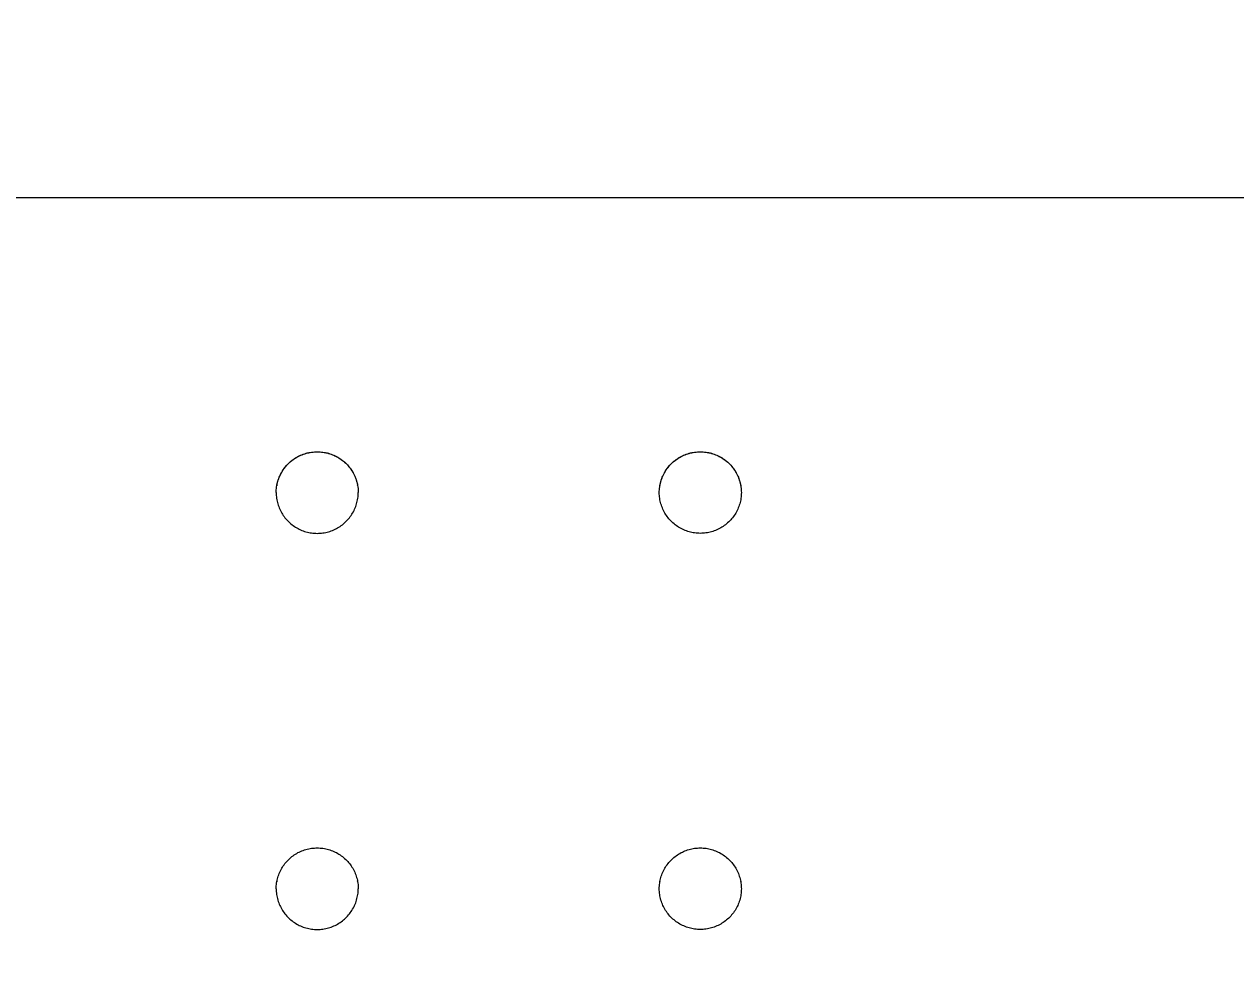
# Model space of a CAD drawing. Header units: inches. Extents: x -7 to 144, y -3 to 95.
# Drawn here: x 0.21 to 8.92, y 7.01 to 13.9 of the extents above; entities that cross this region are included whole.
import ezdxf

# ---------------------------------------------------------------- set-up
doc = ezdxf.new("R2010")
doc.units = ezdxf.units.IN
doc.layers.add('ZANO_R', color=7, linetype='Continuous', lineweight=0)
doc.layers.add('ZANO_W', color=1, linetype='Continuous', lineweight=0)
doc.styles.get("Standard").update_dxf_attribs({"font": 'arial.ttf'})
doc.dimstyles.new('amerykanie', dxfattribs={"dimtxt": 50, "dimasz": 50, "dimexe": 0.5, "dimexo": 0.5, "dimgap": 1, "dimtad": 1, "dimdec": 0, "dimzin": 0, "dimlunit": 5, "dimtxsty": 'Standard', "dimcen": 0.09, "dimclrd": 1, "dimclre": 1, "dimclrt": 1, "dimazin": 0, "dimtfac": 1, "dimtdec": 0, "dimtmove": 0, "dimatfit": 3, "dimfxl": 1, "dimtzin": 0, "dimarcsym": 1})

# ---------------------------------------------------------------- blocks, each defined once
blk = doc.blocks.new('*D359')
at = {"layer": 'ZANO_W', "color": 1, "lineweight": -2}
for p, q in [((2.5214, 26.731), (-3.5436, 26.731)), ((-3.0436, 1.7467), (-3.0436, 25.731)), ((2.4169, 0.7467), (-3.5436, 0.7467))]:
    blk.add_line(p, q, dxfattribs=at)
at = {"layer": 'ZANO_W', "color": 1}
for points in [[(-2.8769, 25.731), (-3.2102, 25.731), (-3.0436, 26.731)], [(-3.2102, 1.7467), (-2.8769, 1.7467), (-3.0436, 0.7467)]]:
    blk.add_solid(points, dxfattribs=at)
at = {"layer": 'ZANO_W', "color": 1, "insert": (-4.1818, 13.7389), "char_height": 1.25, "attachment_point": 5, "rotation": 90}
blk.add_mtext('26', dxfattribs=at)

msp = doc.modelspace()

# ---------------------------------------------------------------- linework, layer by layer
at = {"layer": 'ZANO_R'}
for p, q in [((22.8503, 12.64796), (-0.10931, 12.64796)), ((22.8503, 12.64796), (-0.10931, 12.64796)), ((2.2243, 10.80561), (2.23414, 10.8086)), ((2.22552, 10.80596), (2.23523, 10.80886)), ((2.23414, 10.8086), (2.24408, 10.81123)), ((2.23523, 10.80886), (2.24504, 10.81143)), ((2.24408, 10.81123), (2.25411, 10.81352)), ((2.24504, 10.81143), (2.25494, 10.81367)), ((2.25411, 10.81352), (2.26421, 10.81546)), ((2.25494, 10.81367), (2.2649, 10.81556)), ((2.26421, 10.81546), (2.27437, 10.81705)), ((2.2649, 10.81556), (2.27493, 10.8171)), ((2.27437, 10.81705), (2.28457, 10.81828)), ((2.27493, 10.8171), (2.285, 10.8183)), ((2.28457, 10.81828), (2.29482, 10.81915)), ((2.285, 10.8183), (2.2951, 10.81916)), ((2.29482, 10.81915), (2.30509, 10.81966)), ((2.2951, 10.81916), (2.30523, 10.81966)), ((2.30509, 10.81966), (2.31537, 10.81982)), ((2.30523, 10.81966), (2.31537, 10.81982)), ((2.31537, 10.81982), (2.32551, 10.81966)), ((2.31537, 10.81982), (2.32565, 10.81966)), ((2.32551, 10.81966), (2.33564, 10.81916)), ((2.32565, 10.81966), (2.33592, 10.81915)), ((2.33564, 10.81916), (2.34575, 10.8183)), ((2.33592, 10.81915), (2.34617, 10.81828)), ((2.34575, 10.8183), (2.35582, 10.8171)), ((2.34617, 10.81828), (2.35638, 10.81705)), ((2.35582, 10.8171), (2.36584, 10.81556)), ((2.35638, 10.81705), (2.36654, 10.81546)), ((2.36584, 10.81556), (2.3758, 10.81367)), ((2.36654, 10.81546), (2.37664, 10.81352)), ((2.3758, 10.81367), (2.3857, 10.81143)), ((2.37664, 10.81352), (2.38666, 10.81123)), ((2.3857, 10.81143), (2.39551, 10.80886)), ((2.38666, 10.81123), (2.3966, 10.8086)), ((2.39551, 10.80886), (2.40522, 10.80596)), ((2.3966, 10.8086), (2.40644, 10.80561)), ((4.98021, 10.80561), (4.99005, 10.8086)), ((4.98142, 10.80596), (4.99114, 10.80886)), ((4.99005, 10.8086), (4.99999, 10.81123)), ((4.99114, 10.80886), (5.00095, 10.81143)), ((4.99999, 10.81123), (5.01001, 10.81352)), ((5.00095, 10.81143), (5.01085, 10.81367)), ((5.01001, 10.81352), (5.02011, 10.81546)), ((5.01085, 10.81367), (5.02081, 10.81556)), ((5.02011, 10.81546), (5.03027, 10.81705)), ((5.02081, 10.81556), (5.03083, 10.8171)), ((5.03027, 10.81705), (5.04048, 10.81828)), ((5.03083, 10.8171), (5.0409, 10.8183)), ((5.04048, 10.81828), (5.05073, 10.81915)), ((5.0409, 10.8183), (5.05101, 10.81916)), ((5.05073, 10.81915), (5.061, 10.81966)), ((5.05101, 10.81916), (5.06114, 10.81966)), ((5.061, 10.81966), (5.07128, 10.81982)), ((5.06114, 10.81966), (5.07128, 10.81982)), ((5.07128, 10.81982), (5.08142, 10.81966)), ((5.07128, 10.81982), (5.08156, 10.81966)), ((5.08142, 10.81966), (5.09155, 10.81916)), ((5.08156, 10.81966), (5.09183, 10.81915)), ((5.09155, 10.81916), (5.10165, 10.8183)), ((5.09183, 10.81915), (5.10208, 10.81828)), ((5.10165, 10.8183), (5.11172, 10.8171)), ((5.10208, 10.81828), (5.11228, 10.81705)), ((5.11172, 10.8171), (5.12175, 10.81556)), ((5.11228, 10.81705), (5.12244, 10.81546)), ((5.12175, 10.81556), (5.13171, 10.81367)), ((5.12244, 10.81546), (5.13254, 10.81352)), ((5.13171, 10.81367), (5.1416, 10.81143)), ((5.13254, 10.81352), (5.14257, 10.81123)), ((5.1416, 10.81143), (5.15142, 10.80886)), ((5.14257, 10.81123), (5.15251, 10.8086)), ((5.15142, 10.80886), (5.16113, 10.80596)), ((5.15251, 10.8086), (5.16235, 10.80561)), ((2.08946, 10.71511), (2.09622, 10.72285)), ((2.09174, 10.71775), (2.09851, 10.72531)), ((2.09622, 10.72285), (2.10325, 10.73036)), ((2.09851, 10.72531), (2.10552, 10.73263)), ((2.10325, 10.73036), (2.11054, 10.73761)), ((2.10552, 10.73263), (2.11279, 10.73971)), ((2.11054, 10.73761), (2.11808, 10.74461)), ((2.11279, 10.73971), (2.1203, 10.74653)), ((2.11808, 10.74461), (2.12585, 10.75134)), ((2.1203, 10.74653), (2.12803, 10.75309)), ((2.12585, 10.75134), (2.13386, 10.75779)), ((2.12803, 10.75309), (2.13599, 10.75938)), ((2.13386, 10.75779), (2.14208, 10.76396)), ((2.13599, 10.75938), (2.14416, 10.76539)), ((2.14208, 10.76396), (2.15052, 10.76984)), ((2.14416, 10.76539), (2.15253, 10.77112)), ((2.15052, 10.76984), (2.15916, 10.77542)), ((2.15253, 10.77112), (2.16109, 10.77655)), ((2.15916, 10.77542), (2.16798, 10.78069)), ((2.16109, 10.77655), (2.16983, 10.78169)), ((2.16798, 10.78069), (2.17699, 10.78566)), ((2.16983, 10.78169), (2.17875, 10.78652)), ((2.17699, 10.78566), (2.18616, 10.7903)), ((2.17875, 10.78652), (2.18782, 10.79105)), ((2.18616, 10.7903), (2.19549, 10.79463)), ((2.18782, 10.79105), (2.19705, 10.79526)), ((2.19549, 10.79463), (2.20497, 10.79862)), ((2.19705, 10.79526), (2.20641, 10.79915)), ((2.20497, 10.79862), (2.21457, 10.80229)), ((2.20641, 10.79915), (2.21591, 10.80272)), ((2.21457, 10.80229), (2.2243, 10.80561)), ((2.21591, 10.80272), (2.22552, 10.80596)), ((2.40522, 10.80596), (2.41484, 10.80272)), ((2.40644, 10.80561), (2.41617, 10.80229)), ((2.41484, 10.80272), (2.42433, 10.79915)), ((2.41617, 10.80229), (2.42578, 10.79862)), ((2.42433, 10.79915), (2.43369, 10.79526)), ((2.42578, 10.79862), (2.43525, 10.79463)), ((2.43369, 10.79526), (2.44292, 10.79105)), ((2.43525, 10.79463), (2.44458, 10.7903)), ((2.44292, 10.79105), (2.452, 10.78652)), ((2.44458, 10.7903), (2.45375, 10.78566)), ((2.452, 10.78652), (2.46091, 10.78169)), ((2.45375, 10.78566), (2.46276, 10.78069)), ((2.46091, 10.78169), (2.46966, 10.77655)), ((2.46276, 10.78069), (2.47158, 10.77542)), ((2.46966, 10.77655), (2.47822, 10.77112)), ((2.47158, 10.77542), (2.48022, 10.76984)), ((2.47822, 10.77112), (2.48659, 10.76539)), ((2.48022, 10.76984), (2.48866, 10.76396)), ((2.48659, 10.76539), (2.49475, 10.75938)), ((2.48866, 10.76396), (2.49688, 10.75779)), ((2.49475, 10.75938), (2.50271, 10.75309)), ((2.49688, 10.75779), (2.50489, 10.75134)), ((2.50271, 10.75309), (2.51045, 10.74653)), ((2.50489, 10.75134), (2.51267, 10.74461)), ((2.51045, 10.74653), (2.51795, 10.73971)), ((2.51267, 10.74461), (2.5202, 10.73761)), ((2.51795, 10.73971), (2.52522, 10.73263)), ((2.5202, 10.73761), (2.52749, 10.73036)), ((2.52522, 10.73263), (2.53224, 10.72531)), ((2.52749, 10.73036), (2.53452, 10.72285)), ((2.53224, 10.72531), (2.539, 10.71775)), ((2.53452, 10.72285), (2.54129, 10.71511)), ((4.84536, 10.71511), (4.85213, 10.72285)), ((4.84765, 10.71775), (4.85441, 10.72531)), ((4.85213, 10.72285), (4.85916, 10.73036)), ((4.85441, 10.72531), (4.86143, 10.73263)), ((4.85916, 10.73036), (4.86645, 10.73761)), ((4.86143, 10.73263), (4.8687, 10.73971)), ((4.86645, 10.73761), (4.87398, 10.74461)), ((4.8687, 10.73971), (4.8762, 10.74653)), ((4.87398, 10.74461), (4.88176, 10.75134)), ((4.8762, 10.74653), (4.88394, 10.75309)), ((4.88176, 10.75134), (4.88976, 10.75779)), ((4.88394, 10.75309), (4.89189, 10.75938)), ((4.88976, 10.75779), (4.89799, 10.76396)), ((4.89189, 10.75938), (4.90006, 10.76539)), ((4.89799, 10.76396), (4.90643, 10.76984)), ((4.90006, 10.76539), (4.90843, 10.77112)), ((4.90643, 10.76984), (4.91506, 10.77542)), ((4.90843, 10.77112), (4.91699, 10.77655)), ((4.91506, 10.77542), (4.92389, 10.78069)), ((4.91699, 10.77655), (4.92574, 10.78169)), ((4.92389, 10.78069), (4.9329, 10.78566)), ((4.92574, 10.78169), (4.93465, 10.78652)), ((4.9329, 10.78566), (4.94207, 10.7903)), ((4.93465, 10.78652), (4.94373, 10.79105)), ((4.94207, 10.7903), (4.9514, 10.79463)), ((4.94373, 10.79105), (4.95295, 10.79526)), ((4.9514, 10.79463), (4.96087, 10.79862)), ((4.95295, 10.79526), (4.96232, 10.79915)), ((4.96087, 10.79862), (4.97048, 10.80229)), ((4.96232, 10.79915), (4.97181, 10.80272)), ((4.97048, 10.80229), (4.98021, 10.80561)), ((4.97181, 10.80272), (4.98142, 10.80596)), ((5.16113, 10.80596), (5.17074, 10.80272)), ((5.16235, 10.80561), (5.17208, 10.80229)), ((5.17074, 10.80272), (5.18024, 10.79915)), ((5.17208, 10.80229), (5.18168, 10.79862)), ((5.18024, 10.79915), (5.1896, 10.79526)), ((5.18168, 10.79862), (5.19116, 10.79463)), ((5.1896, 10.79526), (5.19883, 10.79105)), ((5.19116, 10.79463), (5.20049, 10.7903)), ((5.19883, 10.79105), (5.2079, 10.78652)), ((5.20049, 10.7903), (5.20966, 10.78566)), ((5.2079, 10.78652), (5.21682, 10.78169)), ((5.20966, 10.78566), (5.21867, 10.78069)), ((5.21682, 10.78169), (5.22556, 10.77655)), ((5.21867, 10.78069), (5.22749, 10.77542)), ((5.22556, 10.77655), (5.23412, 10.77112)), ((5.22749, 10.77542), (5.23613, 10.76984)), ((5.23412, 10.77112), (5.24249, 10.76539)), ((5.23613, 10.76984), (5.24457, 10.76396)), ((5.24249, 10.76539), (5.25066, 10.75938)), ((5.24457, 10.76396), (5.25279, 10.75779)), ((5.25066, 10.75938), (5.25862, 10.75309)), ((5.25279, 10.75779), (5.2608, 10.75134)), ((5.25862, 10.75309), (5.26635, 10.74653)), ((5.2608, 10.75134), (5.26857, 10.74461)), ((5.26635, 10.74653), (5.27386, 10.73971)), ((5.26857, 10.74461), (5.27611, 10.73761)), ((5.27386, 10.73971), (5.28113, 10.73263)), ((5.27611, 10.73761), (5.2834, 10.73036)), ((5.28113, 10.73263), (5.28814, 10.72531)), ((5.2834, 10.73036), (5.29043, 10.72285)), ((5.28814, 10.72531), (5.29491, 10.71775)), ((5.29043, 10.72285), (5.29719, 10.71511)), ((2.0381, 10.62662), (2.0418, 10.63622)), ((2.03978, 10.63123), (2.0436, 10.64063)), ((2.0418, 10.63622), (2.04584, 10.64567)), ((2.0436, 10.64063), (2.04774, 10.64989)), ((2.04584, 10.64567), (2.05021, 10.65498)), ((2.04774, 10.64989), (2.0522, 10.659)), ((2.05021, 10.65498), (2.0549, 10.66413)), ((2.0522, 10.659), (2.05696, 10.66795)), ((2.0549, 10.66413), (2.05991, 10.67311)), ((2.05696, 10.66795), (2.06203, 10.67673)), ((2.05991, 10.67311), (2.06522, 10.68192)), ((2.06203, 10.67673), (2.0674, 10.68534)), ((2.06522, 10.68192), (2.07084, 10.69053)), ((2.0674, 10.68534), (2.07307, 10.69375)), ((2.07084, 10.69053), (2.07676, 10.69894)), ((2.07307, 10.69375), (2.07902, 10.70196)), ((2.07676, 10.69894), (2.08297, 10.70713)), ((2.07902, 10.70196), (2.08524, 10.70997)), ((2.08297, 10.70713), (2.08946, 10.71511)), ((2.08524, 10.70997), (2.09174, 10.71775)), ((2.539, 10.71775), (2.5455, 10.70997)), ((2.54129, 10.71511), (2.54777, 10.70713)), ((2.5455, 10.70997), (2.55173, 10.70196)), ((2.54777, 10.70713), (2.55398, 10.69894)), ((2.55173, 10.70196), (2.55768, 10.69375)), ((2.55398, 10.69894), (2.5599, 10.69053)), ((2.55768, 10.69375), (2.56334, 10.68534)), ((2.5599, 10.69053), (2.56552, 10.68192)), ((2.56334, 10.68534), (2.56871, 10.67673)), ((2.56552, 10.68192), (2.57084, 10.67311)), ((2.56871, 10.67673), (2.57378, 10.66795)), ((2.57084, 10.67311), (2.57584, 10.66413)), ((2.57378, 10.66795), (2.57855, 10.659)), ((2.57584, 10.66413), (2.58053, 10.65498)), ((2.57855, 10.659), (2.583, 10.64989)), ((2.58053, 10.65498), (2.5849, 10.64567)), ((2.583, 10.64989), (2.58714, 10.64063)), ((2.5849, 10.64567), (2.58894, 10.63622)), ((2.58714, 10.64063), (2.59096, 10.63123)), ((2.58894, 10.63622), (2.59265, 10.62662)), ((4.794, 10.62662), (4.79771, 10.63622)), ((4.79569, 10.63123), (4.79951, 10.64063)), ((4.79771, 10.63622), (4.80175, 10.64567)), ((4.79951, 10.64063), (4.80365, 10.64989)), ((4.80175, 10.64567), (4.80612, 10.65498)), ((4.80365, 10.64989), (4.8081, 10.659)), ((4.80612, 10.65498), (4.81081, 10.66413)), ((4.8081, 10.659), (4.81287, 10.66795)), ((4.81081, 10.66413), (4.81581, 10.67311)), ((4.81287, 10.66795), (4.81794, 10.67673)), ((4.81581, 10.67311), (4.82113, 10.68192)), ((4.81794, 10.67673), (4.82331, 10.68534)), ((4.82113, 10.68192), (4.82675, 10.69053)), ((4.82331, 10.68534), (4.82897, 10.69375)), ((4.82675, 10.69053), (4.83267, 10.69894)), ((4.82897, 10.69375), (4.83492, 10.70196)), ((4.83267, 10.69894), (4.83887, 10.70713)), ((4.83492, 10.70196), (4.84115, 10.70997)), ((4.83887, 10.70713), (4.84536, 10.71511)), ((4.84115, 10.70997), (4.84765, 10.71775)), ((5.29491, 10.71775), (5.30141, 10.70997)), ((5.29719, 10.71511), (5.30368, 10.70713)), ((5.30141, 10.70997), (5.30763, 10.70196)), ((5.30368, 10.70713), (5.30989, 10.69894)), ((5.30763, 10.70196), (5.31358, 10.69375)), ((5.30989, 10.69894), (5.31581, 10.69053)), ((5.31358, 10.69375), (5.31925, 10.68534)), ((5.31581, 10.69053), (5.32143, 10.68192)), ((5.31925, 10.68534), (5.32462, 10.67673)), ((5.32143, 10.68192), (5.32674, 10.67311)), ((5.32462, 10.67673), (5.32969, 10.66795)), ((5.32674, 10.67311), (5.33175, 10.66413)), ((5.32969, 10.66795), (5.33445, 10.659)), ((5.33175, 10.66413), (5.33644, 10.65498)), ((5.33445, 10.659), (5.33891, 10.64989)), ((5.33644, 10.65498), (5.34081, 10.64567)), ((5.33891, 10.64989), (5.34305, 10.64063)), ((5.34081, 10.64567), (5.34485, 10.63622)), ((5.34305, 10.64063), (5.34687, 10.63123)), ((5.34485, 10.63622), (5.34855, 10.62662)), ((2.0203, 10.53619), (2.02086, 10.54646)), ((2.02086, 10.54646), (2.02178, 10.5567)), ((2.02178, 10.5567), (2.02306, 10.5669)), ((2.02306, 10.5669), (2.02469, 10.57705)), ((2.02568, 10.58259), (2.02441, 10.57579)), ((2.02469, 10.57705), (2.02668, 10.58714)), ((2.02564, 10.5826), (2.0278, 10.59251)), ((2.02668, 10.58714), (2.02901, 10.59716)), ((2.0278, 10.59251), (2.03029, 10.60234)), ((2.02901, 10.59716), (2.0317, 10.60708)), ((2.03029, 10.60234), (2.03312, 10.61208)), ((2.0317, 10.60708), (2.03473, 10.61691)), ((2.03312, 10.61208), (2.03629, 10.62171)), ((2.03473, 10.61691), (2.0381, 10.62662)), ((2.03629, 10.62171), (2.03978, 10.63123)), ((2.59096, 10.63123), (2.59446, 10.62171)), ((2.59265, 10.62662), (2.59602, 10.61691)), ((2.59446, 10.62171), (2.59762, 10.61208)), ((2.59602, 10.61691), (2.59905, 10.60708)), ((2.59762, 10.61208), (2.60045, 10.60234)), ((2.59905, 10.60708), (2.60173, 10.59716)), ((2.60045, 10.60234), (2.60295, 10.59251)), ((2.60173, 10.59716), (2.60407, 10.58714)), ((2.60295, 10.59251), (2.6051, 10.5826)), ((2.60407, 10.58714), (2.60605, 10.57705)), ((2.60633, 10.57579), (2.60506, 10.58259)), ((2.60605, 10.57705), (2.60768, 10.5669)), ((2.60768, 10.5669), (2.60896, 10.5567)), ((2.60896, 10.5567), (2.60988, 10.54646)), ((2.60988, 10.54646), (2.61044, 10.53619)), ((4.77621, 10.53619), (4.77677, 10.54646)), ((4.77677, 10.54646), (4.77769, 10.5567)), ((4.77769, 10.5567), (4.77897, 10.5669)), ((4.77897, 10.5669), (4.7806, 10.57705)), ((4.78032, 10.57579), (4.78159, 10.58259)), ((4.7806, 10.57705), (4.78258, 10.58714)), ((4.78155, 10.5826), (4.7837, 10.59251)), ((4.78258, 10.58714), (4.78492, 10.59716)), ((4.7837, 10.59251), (4.7862, 10.60234)), ((4.78492, 10.59716), (4.7876, 10.60708)), ((4.7862, 10.60234), (4.78903, 10.61208)), ((4.7876, 10.60708), (4.79063, 10.61691)), ((4.78903, 10.61208), (4.79219, 10.62171)), ((4.79063, 10.61691), (4.794, 10.62662)), ((4.79219, 10.62171), (4.79569, 10.63123)), ((5.34687, 10.63123), (5.35036, 10.62171)), ((5.34855, 10.62662), (5.35192, 10.61691)), ((5.35036, 10.62171), (5.35353, 10.61208)), ((5.35192, 10.61691), (5.35495, 10.60708)), ((5.35353, 10.61208), (5.35636, 10.60234)), ((5.35495, 10.60708), (5.35764, 10.59716)), ((5.35636, 10.60234), (5.35885, 10.59251)), ((5.35764, 10.59716), (5.35997, 10.58714)), ((5.35885, 10.59251), (5.36101, 10.5826)), ((5.35997, 10.58714), (5.36196, 10.57705)), ((5.36097, 10.58259), (5.36224, 10.57579)), ((5.36196, 10.57705), (5.36359, 10.5669)), ((5.36359, 10.5669), (5.36487, 10.5567)), ((5.36487, 10.5567), (5.36579, 10.54646)), ((5.36579, 10.54646), (5.36635, 10.53619)), ((2.0201, 10.52591), (2.0203, 10.53619)), ((2.0201, 10.52591), (2.02036, 10.51566)), ((2.02036, 10.51566), (2.02098, 10.50543)), ((2.02098, 10.50543), (2.02195, 10.49522)), ((2.02195, 10.49522), (2.02328, 10.48506)), ((2.02328, 10.48506), (2.02496, 10.47494)), ((2.02496, 10.47494), (2.02699, 10.46489)), ((2.02699, 10.46489), (2.02937, 10.45492)), ((2.60137, 10.45492), (2.60375, 10.46489)), ((2.60375, 10.46489), (2.60578, 10.47494)), ((2.60578, 10.47494), (2.60746, 10.48506)), ((2.60746, 10.48506), (2.60879, 10.49522)), ((2.60879, 10.49522), (2.60976, 10.50543)), ((2.60976, 10.50543), (2.61038, 10.51566)), ((2.61038, 10.51566), (2.61065, 10.52591)), ((2.61044, 10.53619), (2.61065, 10.52591)), ((4.776, 10.52591), (4.77621, 10.53619)), ((4.77627, 10.51566), (4.776, 10.52591)), ((4.77689, 10.50543), (4.77627, 10.51566)), ((4.77786, 10.49522), (4.77689, 10.50543)), ((4.77919, 10.48506), (4.77786, 10.49522)), ((4.78087, 10.47494), (4.77919, 10.48506)), ((4.7829, 10.46489), (4.78087, 10.47494)), ((4.78528, 10.45492), (4.7829, 10.46489)), ((5.35966, 10.46489), (5.35728, 10.45492)), ((5.36169, 10.47494), (5.35966, 10.46489)), ((5.36337, 10.48506), (5.36169, 10.47494)), ((5.3647, 10.49522), (5.36337, 10.48506)), ((5.36567, 10.50543), (5.3647, 10.49522)), ((5.36629, 10.51566), (5.36567, 10.50543)), ((5.36655, 10.52591), (5.36629, 10.51566)), ((5.36635, 10.53619), (5.36655, 10.52591)), ((2.02937, 10.45492), (2.03209, 10.44504)), ((2.03209, 10.44504), (2.03515, 10.43525)), ((2.03515, 10.43525), (2.03856, 10.42558)), ((2.03856, 10.42558), (2.04229, 10.41603)), ((2.04229, 10.41603), (2.04636, 10.40662)), ((2.04636, 10.40662), (2.05074, 10.39736)), ((2.05074, 10.39736), (2.05545, 10.38825)), ((2.05545, 10.38825), (2.06047, 10.37931)), ((2.06047, 10.37931), (2.0658, 10.37055)), ((2.56494, 10.37055), (2.57027, 10.37931)), ((2.57027, 10.37931), (2.57529, 10.38825)), ((2.57529, 10.38825), (2.58, 10.39736)), ((2.58, 10.39736), (2.58439, 10.40662)), ((2.58439, 10.40662), (2.58845, 10.41603)), ((2.58845, 10.41603), (2.59219, 10.42558)), ((2.59219, 10.42558), (2.59559, 10.43525)), ((2.59559, 10.43525), (2.59865, 10.44504)), ((2.59865, 10.44504), (2.60137, 10.45492)), ((4.788, 10.44504), (4.78528, 10.45492)), ((4.79106, 10.43525), (4.788, 10.44504)), ((4.79446, 10.42558), (4.79106, 10.43525)), ((4.7982, 10.41603), (4.79446, 10.42558)), ((4.80226, 10.40662), (4.7982, 10.41603)), ((4.80665, 10.39736), (4.80226, 10.40662)), ((4.81136, 10.38825), (4.80665, 10.39736)), ((4.81638, 10.37931), (4.81136, 10.38825)), ((4.82171, 10.37055), (4.81638, 10.37931)), ((5.32618, 10.37931), (5.32085, 10.37055)), ((5.3312, 10.38825), (5.32618, 10.37931)), ((5.3359, 10.39736), (5.3312, 10.38825)), ((5.34029, 10.40662), (5.3359, 10.39736)), ((5.34436, 10.41603), (5.34029, 10.40662)), ((5.34809, 10.42558), (5.34436, 10.41603)), ((5.35149, 10.43525), (5.34809, 10.42558)), ((5.35456, 10.44504), (5.35149, 10.43525)), ((5.35728, 10.45492), (5.35456, 10.44504)), ((2.0658, 10.37055), (2.07143, 10.36198)), ((2.07143, 10.36198), (2.07735, 10.35362)), ((2.07735, 10.35362), (2.08356, 10.34546)), ((2.08356, 10.34546), (2.09005, 10.33752)), ((2.09005, 10.33752), (2.09681, 10.32982)), ((2.09681, 10.32982), (2.10384, 10.32235)), ((2.10384, 10.32235), (2.11112, 10.31513)), ((2.11112, 10.31513), (2.11864, 10.30817)), ((2.11864, 10.30817), (2.12641, 10.30147)), ((2.12641, 10.30147), (2.1344, 10.29505)), ((2.1344, 10.29505), (2.14261, 10.28891)), ((2.14261, 10.28891), (2.15102, 10.28305)), ((2.47972, 10.28305), (2.48814, 10.28891)), ((2.48814, 10.28891), (2.49634, 10.29505)), ((2.49634, 10.29505), (2.50433, 10.30147)), ((2.50433, 10.30147), (2.5121, 10.30817)), ((2.5121, 10.30817), (2.51962, 10.31513)), ((2.51962, 10.31513), (2.5269, 10.32235)), ((2.5269, 10.32235), (2.53393, 10.32982)), ((2.53393, 10.32982), (2.54069, 10.33752)), ((2.54069, 10.33752), (2.54718, 10.34546)), ((2.54718, 10.34546), (2.55339, 10.35362)), ((2.55339, 10.35362), (2.55931, 10.36198)), ((2.55931, 10.36198), (2.56494, 10.37055)), ((4.82734, 10.36198), (4.82171, 10.37055)), ((4.83326, 10.35362), (4.82734, 10.36198)), ((4.83947, 10.34546), (4.83326, 10.35362)), ((4.84596, 10.33752), (4.83947, 10.34546)), ((4.85272, 10.32982), (4.84596, 10.33752)), ((4.85975, 10.32235), (4.85272, 10.32982)), ((4.86703, 10.31513), (4.85975, 10.32235)), ((4.87455, 10.30817), (4.86703, 10.31513)), ((4.88231, 10.30147), (4.87455, 10.30817)), ((4.89031, 10.29505), (4.88231, 10.30147)), ((4.89851, 10.28891), (4.89031, 10.29505)), ((4.90693, 10.28305), (4.89851, 10.28891)), ((5.24404, 10.28891), (5.23563, 10.28305)), ((5.25225, 10.29505), (5.24404, 10.28891)), ((5.26024, 10.30147), (5.25225, 10.29505)), ((5.268, 10.30817), (5.26024, 10.30147)), ((5.27553, 10.31513), (5.268, 10.30817)), ((5.28281, 10.32235), (5.27553, 10.31513)), ((5.28983, 10.32982), (5.28281, 10.32235)), ((5.2966, 10.33752), (5.28983, 10.32982)), ((5.30308, 10.34546), (5.2966, 10.33752)), ((5.3093, 10.35362), (5.30308, 10.34546)), ((5.31522, 10.36198), (5.3093, 10.35362)), ((5.32085, 10.37055), (5.31522, 10.36198)), ((2.15102, 10.28305), (2.15964, 10.2775)), ((2.15964, 10.2775), (2.16844, 10.27224)), ((2.16844, 10.27224), (2.17742, 10.2673)), ((2.17742, 10.2673), (2.18657, 10.26267)), ((2.18657, 10.26267), (2.19587, 10.25835)), ((2.19587, 10.25835), (2.20532, 10.25437)), ((2.20532, 10.25437), (2.21489, 10.25071)), ((2.21489, 10.25071), (2.22459, 10.24739)), ((2.22459, 10.24739), (2.2344, 10.24441)), ((2.2344, 10.24441), (2.24431, 10.24177)), ((2.24431, 10.24177), (2.2543, 10.23948)), ((2.2543, 10.23948), (2.26437, 10.23753)), ((2.26437, 10.23753), (2.27449, 10.23594)), ((2.27449, 10.23594), (2.28467, 10.23469)), ((2.28467, 10.23469), (2.29488, 10.2338)), ((2.29488, 10.2338), (2.30512, 10.23327)), ((2.30512, 10.23327), (2.31537, 10.23309)), ((2.31537, 10.23309), (2.32562, 10.23327)), ((2.32562, 10.23327), (2.33586, 10.2338)), ((2.33586, 10.2338), (2.34607, 10.23469)), ((2.34607, 10.23469), (2.35625, 10.23594)), ((2.35625, 10.23594), (2.36638, 10.23753)), ((2.36638, 10.23753), (2.37644, 10.23948)), ((2.37644, 10.23948), (2.38643, 10.24177)), ((2.38643, 10.24177), (2.39634, 10.24441)), ((2.39634, 10.24441), (2.40615, 10.24739)), ((2.40615, 10.24739), (2.41585, 10.25071)), ((2.41585, 10.25071), (2.42543, 10.25437)), ((2.42543, 10.25437), (2.43487, 10.25835)), ((2.43487, 10.25835), (2.44417, 10.26267)), ((2.44417, 10.26267), (2.45332, 10.2673)), ((2.45332, 10.2673), (2.4623, 10.27224)), ((2.4623, 10.27224), (2.4711, 10.2775)), ((2.4711, 10.2775), (2.47972, 10.28305)), ((4.91555, 10.2775), (4.90693, 10.28305)), ((4.92435, 10.27224), (4.91555, 10.2775)), ((4.93333, 10.2673), (4.92435, 10.27224)), ((4.94248, 10.26267), (4.93333, 10.2673)), ((4.95178, 10.25835), (4.94248, 10.26267)), ((4.96122, 10.25437), (4.95178, 10.25835)), ((4.9708, 10.25071), (4.96122, 10.25437)), ((4.9805, 10.24739), (4.9708, 10.25071)), ((4.99031, 10.24441), (4.9805, 10.24739)), ((5.00021, 10.24177), (4.99031, 10.24441)), ((5.01021, 10.23948), (5.00021, 10.24177)), ((5.02027, 10.23753), (5.01021, 10.23948)), ((5.0304, 10.23594), (5.02027, 10.23753)), ((5.04058, 10.23469), (5.0304, 10.23594)), ((5.05079, 10.2338), (5.04058, 10.23469)), ((5.06103, 10.23327), (5.05079, 10.2338)), ((5.07128, 10.23309), (5.06103, 10.23327)), ((5.08153, 10.23327), (5.07128, 10.23309)), ((5.09177, 10.2338), (5.08153, 10.23327)), ((5.10198, 10.23469), (5.09177, 10.2338)), ((5.11216, 10.23594), (5.10198, 10.23469)), ((5.12228, 10.23753), (5.11216, 10.23594)), ((5.13235, 10.23948), (5.12228, 10.23753)), ((5.14234, 10.24177), (5.13235, 10.23948)), ((5.15225, 10.24441), (5.14234, 10.24177)), ((5.16206, 10.24739), (5.15225, 10.24441)), ((5.17176, 10.25071), (5.16206, 10.24739)), ((5.18133, 10.25437), (5.17176, 10.25071)), ((5.19078, 10.25835), (5.18133, 10.25437)), ((5.20008, 10.26267), (5.19078, 10.25835)), ((5.20923, 10.2673), (5.20008, 10.26267)), ((5.21821, 10.27224), (5.20923, 10.2673)), ((5.22701, 10.2775), (5.21821, 10.27224)), ((5.23563, 10.28305), (5.22701, 10.2775)), ((2.16798, 7.93059), (2.17699, 7.93556)), ((2.17699, 7.93556), (2.18616, 7.9402)), ((2.18616, 7.9402), (2.19549, 7.94453)), ((2.19549, 7.94453), (2.20497, 7.94852)), ((2.20497, 7.94852), (2.21457, 7.95219)), ((2.21457, 7.95219), (2.2243, 7.95551)), ((2.2243, 7.95551), (2.23414, 7.9585)), ((2.23414, 7.9585), (2.24408, 7.96113)), ((2.24408, 7.96113), (2.25411, 7.96342)), ((2.25411, 7.96342), (2.26421, 7.96536)), ((2.26421, 7.96536), (2.27437, 7.96695)), ((2.27437, 7.96695), (2.28457, 7.96818)), ((2.28457, 7.96818), (2.29482, 7.96905)), ((2.29482, 7.96905), (2.30509, 7.96957)), ((2.30509, 7.96957), (2.31537, 7.96972)), ((2.31537, 7.96972), (2.32565, 7.96957)), ((2.32565, 7.96957), (2.33592, 7.96905)), ((2.33592, 7.96905), (2.34617, 7.96818)), ((2.34617, 7.96818), (2.35638, 7.96695)), ((2.35638, 7.96695), (2.36654, 7.96536)), ((2.36654, 7.96536), (2.37664, 7.96342)), ((2.37664, 7.96342), (2.38666, 7.96113)), ((2.38666, 7.96113), (2.3966, 7.9585)), ((2.3966, 7.9585), (2.40644, 7.95551)), ((2.40644, 7.95551), (2.41617, 7.95219)), ((2.41617, 7.95219), (2.42578, 7.94852)), ((2.42578, 7.94852), (2.43525, 7.94453)), ((2.43525, 7.94453), (2.44458, 7.9402)), ((2.44458, 7.9402), (2.45375, 7.93556)), ((2.45375, 7.93556), (2.46276, 7.93059)), ((4.92389, 7.93059), (4.9329, 7.93556)), ((4.9329, 7.93556), (4.94207, 7.9402)), ((4.94207, 7.9402), (4.9514, 7.94453)), ((4.9514, 7.94453), (4.96087, 7.94852)), ((4.96087, 7.94852), (4.97048, 7.95219)), ((4.97048, 7.95219), (4.98021, 7.95551)), ((4.98021, 7.95551), (4.99005, 7.9585)), ((4.99005, 7.9585), (4.99999, 7.96113)), ((4.99999, 7.96113), (5.01001, 7.96342)), ((5.01001, 7.96342), (5.02011, 7.96536)), ((5.02011, 7.96536), (5.03027, 7.96695)), ((5.03027, 7.96695), (5.04048, 7.96818)), ((5.04048, 7.96818), (5.05073, 7.96905)), ((5.05073, 7.96905), (5.061, 7.96957)), ((5.061, 7.96957), (5.07128, 7.96972)), ((5.07128, 7.96972), (5.08156, 7.96957)), ((5.08156, 7.96957), (5.09183, 7.96905)), ((5.09183, 7.96905), (5.10208, 7.96818)), ((5.10208, 7.96818), (5.11228, 7.96695)), ((5.11228, 7.96695), (5.12244, 7.96536)), ((5.12244, 7.96536), (5.13254, 7.96342)), ((5.13254, 7.96342), (5.14257, 7.96113)), ((5.14257, 7.96113), (5.15251, 7.9585)), ((5.15251, 7.9585), (5.16235, 7.95551)), ((5.16235, 7.95551), (5.17208, 7.95219)), ((5.17208, 7.95219), (5.18168, 7.94852)), ((5.18168, 7.94852), (5.19116, 7.94453)), ((5.19116, 7.94453), (5.20049, 7.9402)), ((5.20049, 7.9402), (5.20966, 7.93556)), ((5.20966, 7.93556), (5.21867, 7.93059)), ((2.07084, 7.84043), (2.07676, 7.84884)), ((2.07676, 7.84884), (2.08297, 7.85703)), ((2.08297, 7.85703), (2.08946, 7.86501)), ((2.08946, 7.86501), (2.09622, 7.87275)), ((2.09622, 7.87275), (2.10325, 7.88026)), ((2.10325, 7.88026), (2.11054, 7.88751)), ((2.11054, 7.88751), (2.11808, 7.89451)), ((2.11808, 7.89451), (2.12585, 7.90124)), ((2.12585, 7.90124), (2.13386, 7.90769)), ((2.13386, 7.90769), (2.14208, 7.91386)), ((2.14208, 7.91386), (2.15052, 7.91974)), ((2.15052, 7.91974), (2.15916, 7.92532)), ((2.15916, 7.92532), (2.16798, 7.93059)), ((2.46276, 7.93059), (2.47158, 7.92532)), ((2.47158, 7.92532), (2.48022, 7.91974)), ((2.48022, 7.91974), (2.48866, 7.91386)), ((2.48866, 7.91386), (2.49688, 7.90769)), ((2.49688, 7.90769), (2.50489, 7.90124)), ((2.50489, 7.90124), (2.51267, 7.89451)), ((2.51267, 7.89451), (2.5202, 7.88751)), ((2.5202, 7.88751), (2.52749, 7.88026)), ((2.52749, 7.88026), (2.53452, 7.87275)), ((2.53452, 7.87275), (2.54129, 7.86501)), ((2.54129, 7.86501), (2.54777, 7.85703)), ((2.54777, 7.85703), (2.55398, 7.84884)), ((2.55398, 7.84884), (2.5599, 7.84043)), ((4.82675, 7.84043), (4.83267, 7.84884)), ((4.83267, 7.84884), (4.83887, 7.85703)), ((4.83887, 7.85703), (4.84536, 7.86501)), ((4.84536, 7.86501), (4.85213, 7.87275)), ((4.85213, 7.87275), (4.85916, 7.88026)), ((4.85916, 7.88026), (4.86645, 7.88751)), ((4.86645, 7.88751), (4.87398, 7.89451)), ((4.87398, 7.89451), (4.88176, 7.90124)), ((4.88176, 7.90124), (4.88976, 7.90769)), ((4.88976, 7.90769), (4.89799, 7.91386)), ((4.89799, 7.91386), (4.90643, 7.91974)), ((4.90643, 7.91974), (4.91506, 7.92532)), ((4.91506, 7.92532), (4.92389, 7.93059)), ((5.21867, 7.93059), (5.22749, 7.92532)), ((5.22749, 7.92532), (5.23613, 7.91974)), ((5.23613, 7.91974), (5.24457, 7.91386)), ((5.24457, 7.91386), (5.25279, 7.90769)), ((5.25279, 7.90769), (5.2608, 7.90124)), ((5.2608, 7.90124), (5.26857, 7.89451)), ((5.26857, 7.89451), (5.27611, 7.88751)), ((5.27611, 7.88751), (5.2834, 7.88026)), ((5.2834, 7.88026), (5.29043, 7.87275)), ((5.29043, 7.87275), (5.29719, 7.86501)), ((5.29719, 7.86501), (5.30368, 7.85703)), ((5.30368, 7.85703), (5.30989, 7.84884)), ((5.30989, 7.84884), (5.31581, 7.84043)), ((2.02901, 7.74706), (2.0317, 7.75698)), ((2.0317, 7.75698), (2.03473, 7.76681)), ((2.03473, 7.76681), (2.0381, 7.77652)), ((2.0381, 7.77652), (2.0418, 7.78612)), ((2.0418, 7.78612), (2.04584, 7.79557)), ((2.04584, 7.79557), (2.05021, 7.80488)), ((2.05021, 7.80488), (2.0549, 7.81403)), ((2.0549, 7.81403), (2.05991, 7.82301)), ((2.05991, 7.82301), (2.06522, 7.83182)), ((2.06522, 7.83182), (2.07084, 7.84043)), ((2.5599, 7.84043), (2.56552, 7.83182)), ((2.56552, 7.83182), (2.57084, 7.82301)), ((2.57084, 7.82301), (2.57584, 7.81403)), ((2.57584, 7.81403), (2.58053, 7.80488)), ((2.58053, 7.80488), (2.5849, 7.79557)), ((2.5849, 7.79557), (2.58894, 7.78612)), ((2.58894, 7.78612), (2.59265, 7.77652)), ((2.59265, 7.77652), (2.59602, 7.76681)), ((2.59602, 7.76681), (2.59905, 7.75698)), ((2.59905, 7.75698), (2.60173, 7.74706)), ((4.78492, 7.74706), (4.7876, 7.75698)), ((4.7876, 7.75698), (4.79063, 7.76681)), ((4.79063, 7.76681), (4.794, 7.77652)), ((4.794, 7.77652), (4.79771, 7.78612)), ((4.79771, 7.78612), (4.80175, 7.79557)), ((4.80175, 7.79557), (4.80612, 7.80488)), ((4.80612, 7.80488), (4.81081, 7.81403)), ((4.81081, 7.81403), (4.81581, 7.82301)), ((4.81581, 7.82301), (4.82113, 7.83182)), ((4.82113, 7.83182), (4.82675, 7.84043)), ((5.31581, 7.84043), (5.32143, 7.83182)), ((5.32143, 7.83182), (5.32674, 7.82301)), ((5.32674, 7.82301), (5.33175, 7.81403)), ((5.33175, 7.81403), (5.33644, 7.80488)), ((5.33644, 7.80488), (5.34081, 7.79557)), ((5.34081, 7.79557), (5.34485, 7.78612)), ((5.34485, 7.78612), (5.34855, 7.77652)), ((5.34855, 7.77652), (5.35192, 7.76681)), ((5.35192, 7.76681), (5.35495, 7.75698)), ((5.35495, 7.75698), (5.35764, 7.74706)), ((2.0201, 7.67581), (2.0203, 7.68609)), ((2.0201, 7.67581), (2.02036, 7.66556)), ((2.0203, 7.68609), (2.02086, 7.69636)), ((2.02086, 7.69636), (2.02178, 7.7066)), ((2.02178, 7.7066), (2.02306, 7.7168)), ((2.02306, 7.7168), (2.02469, 7.72695)), ((2.02568, 7.73249), (2.02441, 7.72569)), ((2.02469, 7.72695), (2.02668, 7.73704)), ((2.02668, 7.73704), (2.02901, 7.74706)), ((2.60173, 7.74706), (2.60407, 7.73704)), ((2.60407, 7.73704), (2.60605, 7.72695)), ((2.60633, 7.72569), (2.60506, 7.73249)), ((2.60605, 7.72695), (2.60768, 7.7168)), ((2.60768, 7.7168), (2.60896, 7.7066)), ((2.60896, 7.7066), (2.60988, 7.69636)), ((2.60988, 7.69636), (2.61044, 7.68609)), ((2.61038, 7.66556), (2.61065, 7.67581)), ((2.61044, 7.68609), (2.61065, 7.67581)), ((4.776, 7.67581), (4.77621, 7.68609)), ((4.77627, 7.66556), (4.776, 7.67581)), ((4.77621, 7.68609), (4.77677, 7.69636)), ((4.77677, 7.69636), (4.77769, 7.7066)), ((4.77769, 7.7066), (4.77897, 7.7168)), ((4.77897, 7.7168), (4.7806, 7.72695)), ((4.78032, 7.72569), (4.78159, 7.73249)), ((4.7806, 7.72695), (4.78258, 7.73704)), ((4.78258, 7.73704), (4.78492, 7.74706)), ((5.35764, 7.74706), (5.35997, 7.73704)), ((5.35997, 7.73704), (5.36196, 7.72695)), ((5.36097, 7.73249), (5.36224, 7.72569)), ((5.36196, 7.72695), (5.36359, 7.7168)), ((5.36359, 7.7168), (5.36487, 7.7066)), ((5.36487, 7.7066), (5.36579, 7.69636)), ((5.36579, 7.69636), (5.36635, 7.68609)), ((5.36655, 7.67581), (5.36629, 7.66556)), ((5.36635, 7.68609), (5.36655, 7.67581)), ((2.02036, 7.66556), (2.02098, 7.65533)), ((2.02098, 7.65533), (2.02195, 7.64512)), ((2.02195, 7.64512), (2.02328, 7.63496)), ((2.02328, 7.63496), (2.02496, 7.62484)), ((2.02496, 7.62484), (2.02699, 7.61479)), ((2.02699, 7.61479), (2.02937, 7.60482)), ((2.02937, 7.60482), (2.03209, 7.59494)), ((2.03209, 7.59494), (2.03515, 7.58515)), ((2.03515, 7.58515), (2.03856, 7.57548)), ((2.59219, 7.57548), (2.59559, 7.58515)), ((2.59559, 7.58515), (2.59865, 7.59494)), ((2.59865, 7.59494), (2.60137, 7.60482)), ((2.60137, 7.60482), (2.60375, 7.61479)), ((2.60375, 7.61479), (2.60578, 7.62484)), ((2.60578, 7.62484), (2.60746, 7.63496)), ((2.60746, 7.63496), (2.60879, 7.64512)), ((2.60879, 7.64512), (2.60976, 7.65533)), ((2.60976, 7.65533), (2.61038, 7.66556)), ((4.77689, 7.65533), (4.77627, 7.66556)), ((4.77786, 7.64512), (4.77689, 7.65533)), ((4.77919, 7.63496), (4.77786, 7.64512)), ((4.78087, 7.62484), (4.77919, 7.63496)), ((4.7829, 7.61479), (4.78087, 7.62484)), ((4.78528, 7.60482), (4.7829, 7.61479)), ((4.788, 7.59494), (4.78528, 7.60482)), ((4.79106, 7.58515), (4.788, 7.59494)), ((4.79446, 7.57548), (4.79106, 7.58515)), ((5.35149, 7.58515), (5.34809, 7.57548)), ((5.35456, 7.59494), (5.35149, 7.58515)), ((5.35728, 7.60482), (5.35456, 7.59494)), ((5.35966, 7.61479), (5.35728, 7.60482)), ((5.36169, 7.62484), (5.35966, 7.61479)), ((5.36337, 7.63496), (5.36169, 7.62484)), ((5.3647, 7.64512), (5.36337, 7.63496)), ((5.36567, 7.65533), (5.3647, 7.64512)), ((5.36629, 7.66556), (5.36567, 7.65533)), ((2.03856, 7.57548), (2.04229, 7.56594)), ((2.04229, 7.56594), (2.04636, 7.55652)), ((2.04636, 7.55652), (2.05074, 7.54726)), ((2.05074, 7.54726), (2.05545, 7.53815)), ((2.05545, 7.53815), (2.06047, 7.52921)), ((2.06047, 7.52921), (2.0658, 7.52045)), ((2.0658, 7.52045), (2.07143, 7.51189)), ((2.07143, 7.51189), (2.07735, 7.50352)), ((2.07735, 7.50352), (2.08356, 7.49536)), ((2.54718, 7.49536), (2.55339, 7.50352)), ((2.55339, 7.50352), (2.55931, 7.51189)), ((2.55931, 7.51189), (2.56494, 7.52045)), ((2.56494, 7.52045), (2.57027, 7.52921)), ((2.57027, 7.52921), (2.57529, 7.53815)), ((2.57529, 7.53815), (2.58, 7.54726)), ((2.58, 7.54726), (2.58439, 7.55652)), ((2.58439, 7.55652), (2.58845, 7.56594)), ((2.58845, 7.56594), (2.59219, 7.57548)), ((4.7982, 7.56594), (4.79446, 7.57548)), ((4.80226, 7.55652), (4.7982, 7.56594)), ((4.80665, 7.54726), (4.80226, 7.55652)), ((4.81136, 7.53815), (4.80665, 7.54726)), ((4.81638, 7.52921), (4.81136, 7.53815)), ((4.82171, 7.52045), (4.81638, 7.52921)), ((4.82734, 7.51189), (4.82171, 7.52045)), ((4.83326, 7.50352), (4.82734, 7.51189)), ((4.83947, 7.49536), (4.83326, 7.50352)), ((5.3093, 7.50352), (5.30308, 7.49536)), ((5.31522, 7.51189), (5.3093, 7.50352)), ((5.32085, 7.52045), (5.31522, 7.51189)), ((5.32618, 7.52921), (5.32085, 7.52045)), ((5.3312, 7.53815), (5.32618, 7.52921)), ((5.3359, 7.54726), (5.3312, 7.53815)), ((5.34029, 7.55652), (5.3359, 7.54726)), ((5.34436, 7.56594), (5.34029, 7.55652)), ((5.34809, 7.57548), (5.34436, 7.56594)), ((2.08356, 7.49536), (2.09005, 7.48742)), ((2.09005, 7.48742), (2.09681, 7.47972)), ((2.09681, 7.47972), (2.10384, 7.47225)), ((2.10384, 7.47225), (2.11112, 7.46503)), ((2.11112, 7.46503), (2.11864, 7.45807)), ((2.11864, 7.45807), (2.12641, 7.45137)), ((2.12641, 7.45137), (2.1344, 7.44495)), ((2.1344, 7.44495), (2.14261, 7.43881)), ((2.14261, 7.43881), (2.15102, 7.43296)), ((2.15102, 7.43296), (2.15964, 7.4274)), ((2.15964, 7.4274), (2.16844, 7.42214)), ((2.16844, 7.42214), (2.17742, 7.4172)), ((2.17742, 7.4172), (2.18657, 7.41257)), ((2.18657, 7.41257), (2.19587, 7.40825)), ((2.43487, 7.40825), (2.44417, 7.41257)), ((2.44417, 7.41257), (2.45332, 7.4172)), ((2.45332, 7.4172), (2.4623, 7.42214)), ((2.4623, 7.42214), (2.4711, 7.4274)), ((2.4711, 7.4274), (2.47972, 7.43296)), ((2.47972, 7.43296), (2.48814, 7.43881)), ((2.48814, 7.43881), (2.49634, 7.44495)), ((2.49634, 7.44495), (2.50433, 7.45137)), ((2.50433, 7.45137), (2.5121, 7.45807)), ((2.5121, 7.45807), (2.51962, 7.46503)), ((2.51962, 7.46503), (2.5269, 7.47225)), ((2.5269, 7.47225), (2.53393, 7.47972)), ((2.53393, 7.47972), (2.54069, 7.48742)), ((2.54069, 7.48742), (2.54718, 7.49536)), ((4.84596, 7.48742), (4.83947, 7.49536)), ((4.85272, 7.47972), (4.84596, 7.48742)), ((4.85975, 7.47225), (4.85272, 7.47972)), ((4.86703, 7.46503), (4.85975, 7.47225)), ((4.87455, 7.45807), (4.86703, 7.46503)), ((4.88231, 7.45137), (4.87455, 7.45807)), ((4.89031, 7.44495), (4.88231, 7.45137)), ((4.89851, 7.43881), (4.89031, 7.44495)), ((4.90693, 7.43296), (4.89851, 7.43881)), ((4.91555, 7.4274), (4.90693, 7.43296)), ((4.92435, 7.42214), (4.91555, 7.4274)), ((4.93333, 7.4172), (4.92435, 7.42214)), ((4.94248, 7.41257), (4.93333, 7.4172)), ((4.95178, 7.40825), (4.94248, 7.41257)), ((5.20008, 7.41257), (5.19078, 7.40825)), ((5.20923, 7.4172), (5.20008, 7.41257)), ((5.21821, 7.42214), (5.20923, 7.4172)), ((5.22701, 7.4274), (5.21821, 7.42214)), ((5.23563, 7.43296), (5.22701, 7.4274)), ((5.24404, 7.43881), (5.23563, 7.43296)), ((5.25225, 7.44495), (5.24404, 7.43881)), ((5.26024, 7.45137), (5.25225, 7.44495)), ((5.268, 7.45807), (5.26024, 7.45137)), ((5.27553, 7.46503), (5.268, 7.45807)), ((5.28281, 7.47225), (5.27553, 7.46503)), ((5.28983, 7.47972), (5.28281, 7.47225)), ((5.2966, 7.48742), (5.28983, 7.47972)), ((5.30308, 7.49536), (5.2966, 7.48742)), ((2.19587, 7.40825), (2.20532, 7.40427)), ((2.20532, 7.40427), (2.21489, 7.40061)), ((2.21489, 7.40061), (2.22459, 7.39729)), ((2.22459, 7.39729), (2.2344, 7.39431)), ((2.2344, 7.39431), (2.24431, 7.39167)), ((2.24431, 7.39167), (2.2543, 7.38938)), ((2.2543, 7.38938), (2.26437, 7.38743)), ((2.26437, 7.38743), (2.27449, 7.38584)), ((2.27449, 7.38584), (2.28467, 7.38459)), ((2.28467, 7.38459), (2.29488, 7.3837)), ((2.29488, 7.3837), (2.30512, 7.38317)), ((2.30512, 7.38317), (2.31537, 7.38299)), ((2.31537, 7.38299), (2.32562, 7.38317)), ((2.32562, 7.38317), (2.33586, 7.3837)), ((2.33586, 7.3837), (2.34607, 7.38459)), ((2.34607, 7.38459), (2.35625, 7.38584)), ((2.35625, 7.38584), (2.36638, 7.38743)), ((2.36638, 7.38743), (2.37644, 7.38938)), ((2.37644, 7.38938), (2.38643, 7.39167)), ((2.38643, 7.39167), (2.39634, 7.39431)), ((2.39634, 7.39431), (2.40615, 7.39729)), ((2.40615, 7.39729), (2.41585, 7.40061)), ((2.41585, 7.40061), (2.42543, 7.40427)), ((2.42543, 7.40427), (2.43487, 7.40825)), ((4.96122, 7.40427), (4.95178, 7.40825)), ((4.9708, 7.40061), (4.96122, 7.40427)), ((4.9805, 7.39729), (4.9708, 7.40061)), ((4.99031, 7.39431), (4.9805, 7.39729)), ((5.00021, 7.39167), (4.99031, 7.39431)), ((5.01021, 7.38938), (5.00021, 7.39167)), ((5.02027, 7.38743), (5.01021, 7.38938)), ((5.0304, 7.38584), (5.02027, 7.38743)), ((5.04058, 7.38459), (5.0304, 7.38584)), ((5.05079, 7.3837), (5.04058, 7.38459)), ((5.06103, 7.38317), (5.05079, 7.3837)), ((5.07128, 7.38299), (5.06103, 7.38317)), ((5.08153, 7.38317), (5.07128, 7.38299)), ((5.09177, 7.3837), (5.08153, 7.38317)), ((5.10198, 7.38459), (5.09177, 7.3837)), ((5.11216, 7.38584), (5.10198, 7.38459)), ((5.12228, 7.38743), (5.11216, 7.38584)), ((5.13235, 7.38938), (5.12228, 7.38743)), ((5.14234, 7.39167), (5.13235, 7.38938)), ((5.15225, 7.39431), (5.14234, 7.39167)), ((5.16206, 7.39729), (5.15225, 7.39431)), ((5.17176, 7.40061), (5.16206, 7.39729)), ((5.18133, 7.40427), (5.17176, 7.40061)), ((5.19078, 7.40825), (5.18133, 7.40427))]:
    msp.add_line(p, q, dxfattribs=at)

# ---------------------------------------------------------------- dimensions: what is measured, and where the dimension line sits
at = {"layer": 'ZANO_W'}
dim = msp.add_linear_dim(base=(-3.04356, 26.73099), p1=(2.91688, 0.74673), p2=(3.02142, 26.73099), angle=90, dimstyle='amerykanie', override={"dimtxt": 1.25, "dimasz": 1, "dimgap": 0.5, "dimdec": 4, "dimaunit": 1, "dimadec": 1, "dimtdec": 4, "dimtmove": 1, "dimfrac": 2}, dxfattribs=at)
dim.commit()
dim.dimension.update_dxf_attribs({"geometry": '*D359', "text_midpoint": (-4.18177, 13.73886)})

doc.saveas('drawing.dxf')
